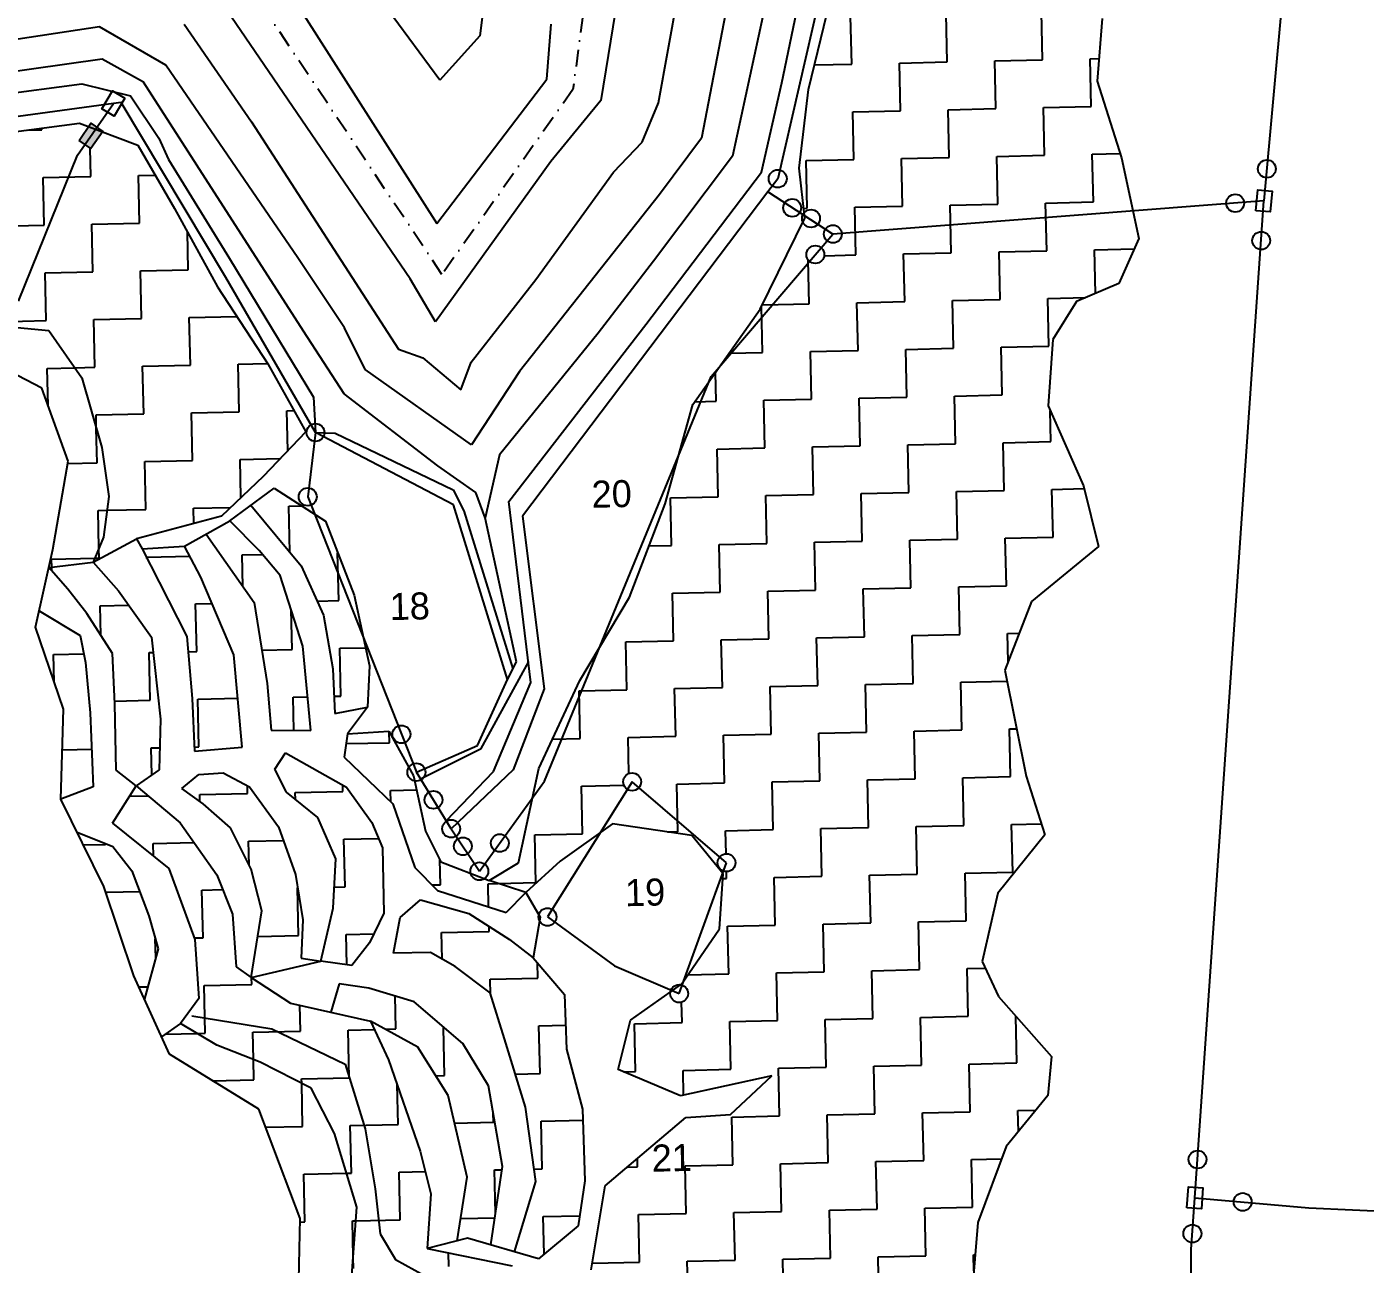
# Model space of a CAD drawing. Header units: metres. Extents: x 307416 to 309442, y 1927193 to 1928840.
# Drawn here: x 307944.6 to 308338.3, y 1927868.4 to 1928232.3 of the extents above; entities that cross this region are included whole.
import ezdxf

# ---------------------------------------------------------------- set-up
doc = ezdxf.new("R2010")
doc.units = ezdxf.units.M
doc.linetypes.add('DASHDOT', pattern=[1, 0.5, -0.25, 0, -0.25])
for name, color, linetype in [('LINE_WATER', 4, 'Continuous'), ('POLY_HATCH', 12, 'Continuous'), ('POLY_PARCEL', 6, 'Continuous'), ('POLY_WATER', 4, 'Continuous'), ('TEXT_PARCEL', 7, 'Continuous'), ('V_BOUND_STREAM_LINE', 7, 'DASHDOT')]:
    doc.layers.add(name, color=color, linetype=linetype)
doc.styles.add('TEXT_MAP', font='')
doc.styles.get('TEXT_MAP').set_extended_font_data('Kruti Dev 050')

msp = doc.modelspace()

# ---------------------------------------------------------------- hatches: boundary and pattern name
msp.add_hatch(color=256).paths.add_polyline_path([(307966.94, 1928201.48), (307963.45, 1928203.9), (307959.94, 1928198.85), (307963.44, 1928196.42)])

# ---------------------------------------------------------------- linework, layer by layer
for points in [[(307973.43, 1928211.25), (307970.32, 1928205.94), (307966.65, 1928208.1), (307969.76, 1928213.4)], [(307959.94, 1928198.85), (307963.45, 1928203.9), (307966.94, 1928201.48), (307963.44, 1928196.42)], [(308306.12, 1928178.18), (308306.67, 1928184.31), (308310.91, 1928183.92), (308310.36, 1928177.8)], [(308285.85, 1927885.04), (308286.28, 1927891.17), (308290.52, 1927890.88), (308290.1, 1927884.74)]]:
    msp.add_lwpolyline(points, close=True)
for centre in [(308309.37, 1928190.48), (308165.48, 1928187.58), (308169.74, 1928179.02), (308300.06, 1928180.4), (308175.27, 1928175.9), (308181.7, 1928171.31), (308307.71, 1928169.37), (308176.54, 1928165.28), (308029.51, 1928112.95), (308027.22, 1928094.05), (308054.78, 1928024.23), (308059.19, 1928013.08), (308122.64, 1928010.26), (308064.21, 1928004.94), (308069.43, 1927996.47), (308083.72, 1927992.26), (308072.86, 1927991.29), (308077.71, 1927983.96), (308150.42, 1927986.47), (308097.75, 1927970.52), (308136.47, 1927947.99), (308288.97, 1927899.22), (308302.25, 1927886.73), (308287.46, 1927877.42)]:
    msp.add_circle(centre, 2.63)
at = {"layer": 'LINE_WATER'}
for p, q in [((308090.56, 1928330.87), (308077.8, 1928229.58)), ((308165.04, 1928314.27), (308143.04, 1928199.47)), ((308166.66, 1928215.79), (308184.8, 1928302.01)), ((308125.66, 1928286.19), (308113.49, 1928210.62)), ((308172.42, 1928288.04), (308152.19, 1928194.22)), ((308066.06, 1928216.53), (308022.06, 1928276.52)), ((308013.52, 1928255.39), (308065.23, 1928174.39)), ((308130.41, 1928209.93), (308138.7, 1928256.09)), ((308057.37, 1928158.11), (307999.9, 1928242.34)), ((307965.95, 1928232.23), (307828.59, 1928211.27)), ((307985.47, 1928220.99), (307965.95, 1928232.23)), ((307990.88, 1928233.06), (308010.65, 1928204.31)), ((308097.53, 1928216.83), (308098.85, 1928233)), ((308077.8, 1928229.58), (308066.06, 1928216.53)), ((307966.71, 1928222.74), (307838.7, 1928204.66)), ((307978.94, 1928215.98), (307966.71, 1928222.74)), ((308024.27, 1928164.28), (307985.47, 1928220.99)), ((307857.25, 1928201.77), (307960.8, 1928215.47)), ((307960.8, 1928215.47), (307975.08, 1928211.94)), ((308025.98, 1928142.75), (307978.94, 1928215.98)), ((308065.23, 1928174.39), (308097.53, 1928216.83)), ((308160.73, 1928189.53), (308166.66, 1928215.79)), ((307975.08, 1928211.94), (307983.46, 1928199.53)), ((308113.49, 1928210.62), (308098.76, 1928192.6)), ((308125.62, 1928198.33), (308130.41, 1928209.93)), ((308010.65, 1928204.31), (308053.9, 1928137.45)), ((307983.46, 1928199.53), (307986.25, 1928193.22)), ((308143.04, 1928199.47), (308130.73, 1928182.92)), ((308117.15, 1928189.48), (308125.62, 1928198.33)), ((307986.25, 1928193.22), (308004.16, 1928164.17)), ((308098.76, 1928192.6), (308064.76, 1928145.48)), ((308152.19, 1928194.22), (308128.91, 1928163.35)), ((308094.31, 1928157.98), (308117.15, 1928189.48)), ((308126.66, 1928144.75), (308160.73, 1928189.53)), ((308130.73, 1928182.92), (308089.56, 1928130.86)), ((308004.16, 1928164.17), (308028.96, 1928123.34)), ((308038.06, 1928143.7), (308024.27, 1928164.28)), ((308128.91, 1928163.35), (308112.7, 1928142.15)), ((308064.76, 1928145.48), (308057.37, 1928158.11)), ((308075.32, 1928133.67), (308094.31, 1928157.98)), ((308086.39, 1928092.66), (308126.66, 1928144.75)), ((308037.94, 1928124.31), (308025.98, 1928142.75)), ((308044.1, 1928131.5), (308038.06, 1928143.7)), ((308112.7, 1928142.15), (308083.62, 1928106.36)), ((308053.9, 1928137.45), (308061.07, 1928134.9)), ((308061.07, 1928134.9), (308072.27, 1928125.46)), ((308072.27, 1928125.46), (308075.32, 1928133.67)), ((308075.38, 1928109.33), (308044.1, 1928131.5)), ((308089.56, 1928130.86), (308075.38, 1928109.33)), ((308065.5, 1928103.17), (308037.94, 1928124.31)), ((308028.96, 1928123.34), (308029.51, 1928112.95)), ((308029.51, 1928112.95), (308035.34, 1928112.8)), ((308035.34, 1928112.8), (308069.97, 1928096.06)), ((308083.62, 1928106.36), (308079.38, 1928087.83)), ((308076.69, 1928095.33), (308065.5, 1928103.17)), ((308069.97, 1928096.06), (308073.16, 1928089.89)), ((308079.38, 1928087.83), (308076.69, 1928095.33)), ((308092.87, 1928039.48), (308086.39, 1928092.66)), ((308073.16, 1928089.89), (308087.53, 1928043.43)), ((308088.62, 1928045.54), (308079.38, 1928087.83)), ((308092.13, 1928045.59), (308078.07, 1928019.82)), ((308085.94, 1928040.33), (308088.62, 1928045.54)), ((308081.86, 1928013.32), (308092.87, 1928039.48)), ((308078.07, 1928019.82), (308060.42, 1928011.08)), ((308067.99, 1927998.81), (308081.86, 1928013.32))]:
    msp.add_line(p, q, dxfattribs=at)
at = {"layer": 'POLY_HATCH'}
for p, q in [((308174.5, 1928213.82), (308180.86, 1928240.01)), ((308260.93, 1928234.71), (308259.46, 1928216.24)), ((308259.46, 1928216.24), (308266.65, 1928193.69)), ((308171.82, 1928190.71), (308174.5, 1928213.82)), ((307913.62, 1928197.77), (307960.08, 1928203.89)), ((307960.08, 1928203.89), (307977.28, 1928197.42)), ((307977.28, 1928197.42), (307988.06, 1928178.87)), ((308266.65, 1928193.69), (308271.72, 1928170.03)), ((308173.46, 1928175.94), (308171.82, 1928190.71)), ((307988.06, 1928178.87), (308000.71, 1928155.79)), ((308160.35, 1928149.22), (308173.46, 1928175.94)), ((308271.72, 1928170.03), (308265.86, 1928156.81)), ((308000.71, 1928155.79), (308015.45, 1928133.11)), ((308265.86, 1928156.81), (308253.41, 1928151.45)), ((308140.52, 1928121.23), (308160.35, 1928149.22)), ((308253.41, 1928151.45), (308246.43, 1928140.35)), ((307932.53, 1928144.72), (307951.02, 1928142.96)), ((307951.02, 1928142.96), (307960.73, 1928129.07)), ((308246.43, 1928140.35), (308244.99, 1928120.81)), ((308015.45, 1928133.11), (308026.62, 1928113.16)), ((307949.02, 1928126.02), (307939.55, 1928130.88)), ((307960.73, 1928129.07), (307966.61, 1928108.58)), ((307956.72, 1928104.55), (307949.02, 1928126.02)), ((308132.34, 1928092), (308140.52, 1928121.23)), ((308244.99, 1928120.81), (308255.41, 1928097.26)), ((308026.62, 1928113.16), (308014.07, 1928100.06)), ((307966.61, 1928108.58), (307968.74, 1928094.15)), ((307952.21, 1928078.53), (307956.72, 1928104.55)), ((308014.07, 1928100.06), (308001.85, 1928088.37)), ((308004.34, 1928087.02), (308017.31, 1928096.62)), ((308017.31, 1928096.62), (308032.47, 1928086.94)), ((308255.41, 1928097.26), (308259.82, 1928079.46)), ((307968.74, 1928094.15), (307967.19, 1928082.18)), ((308010.48, 1928091.57), (308025.29, 1928073.79)), ((308121.88, 1928064.59), (308132.34, 1928092)), ((308001.85, 1928088.37), (307976.85, 1928081.67)), ((307990.96, 1928079.53), (308004.34, 1928087.02)), ((308012.92, 1928078.31), (308004.34, 1928087.02)), ((308032.47, 1928086.94), (308040.87, 1928065.18)), ((307967.19, 1928082.18), (307964.1, 1928074.88)), ((307964.1, 1928074.88), (307976.85, 1928081.67)), ((307976.85, 1928081.67), (307978.5, 1928078.72)), ((307997.33, 1928083.09), (308011.46, 1928063.01)), ((307947.1, 1928055.71), (307952.21, 1928078.53)), ((307978.5, 1928078.72), (307990.96, 1928079.53)), ((307978.5, 1928078.72), (307983.49, 1928068.98)), ((307995.73, 1928070.45), (307990.96, 1928079.53)), ((308019.07, 1928070.96), (308012.92, 1928078.31)), ((308259.82, 1928079.46), (308240.11, 1928063.26)), ((307951.04, 1928073.31), (307964.1, 1928074.88)), ((307956.68, 1928066.9), (307951.04, 1928073.31)), ((307964.1, 1928074.88), (307971.52, 1928066.36)), ((308025.29, 1928073.79), (308031.9, 1928059.27)), ((307983.49, 1928068.98), (307991.63, 1928052.99)), ((308005.52, 1928047.62), (307995.73, 1928070.45)), ((308025.81, 1928050.16), (308019.07, 1928070.96)), ((307962.26, 1928059.79), (307956.68, 1928066.9)), ((307971.52, 1928066.36), (307981.23, 1928052.83)), ((308040.87, 1928065.18), (308045.37, 1928044.38)), ((308011.46, 1928063.01), (308015.28, 1928039.15)), ((308107.22, 1928040.09), (308121.88, 1928064.59)), ((308240.11, 1928063.26), (308232.27, 1928043.05)), ((307948.18, 1928060.55), (307960.24, 1928053.24)), ((307969.76, 1928048.02), (307962.26, 1928059.79)), ((308031.9, 1928059.27), (308034.64, 1928043.47)), ((307955.39, 1928031.58), (307947.1, 1928055.71)), ((307960.24, 1928053.24), (307961.86, 1928045.31)), ((307981.23, 1928052.83), (307983.93, 1928028.65)), ((307991.63, 1928052.99), (307993.23, 1928034.77)), ((308028.16, 1928025.37), (308025.81, 1928050.16)), ((307961.86, 1928045.31), (307963.27, 1928030.51)), ((307970.45, 1928033.2), (307969.76, 1928048.02)), ((308007.91, 1928020.43), (308005.52, 1928047.62)), ((308034.64, 1928043.47), (308035.23, 1928030.31)), ((308045.37, 1928044.38), (308044.76, 1928032.25)), ((308232.27, 1928043.05), (308238.57, 1928011.93)), ((308015.28, 1928039.15), (308016.48, 1928025.41)), ((308095.22, 1928014.15), (308107.22, 1928040.09)), ((307993.23, 1928034.77), (307993.87, 1928019.22)), ((307954.64, 1928005.11), (307955.39, 1928031.58)), ((307963.27, 1928030.51), (307964.11, 1928008.82)), ((307970.88, 1928013.68), (307970.45, 1928033.2)), ((308035.23, 1928030.31), (308044.76, 1928032.25)), ((308044.76, 1928032.25), (308038.89, 1928024.34)), ((307983.93, 1928028.65), (307983.54, 1928013.81)), ((308016.48, 1928025.41), (308028.16, 1928025.37)), ((308038.89, 1928024.34), (308037.91, 1928017.5)), ((308038.89, 1928024.34), (308051.07, 1928025.17)), ((308051.07, 1928025.17), (308058.3, 1928012.02)), ((307993.87, 1928019.22), (308007.91, 1928020.43)), ((308017.54, 1928013.98), (308020.69, 1928018.76)), ((308020.69, 1928018.76), (308038.64, 1928008.66)), ((307983.54, 1928013.81), (307976.77, 1928009.1)), ((308020.95, 1928007.19), (308017.54, 1928013.98)), ((308037.91, 1928017.5), (308052.28, 1928003.75)), ((308089.27, 1927986.47), (308095.22, 1928014.15)), ((307976.77, 1928009.1), (307970.88, 1928013.68)), ((307990.17, 1928008.31), (307995.15, 1928012.4)), ((307995.15, 1928012.4), (308002.37, 1928012.93)), ((308002.37, 1928012.93), (308010.06, 1928008.75)), ((308058.3, 1928012.02), (308061.85, 1927995.79)), ((308238.57, 1928011.93), (308244.04, 1927994.68)), ((307964.11, 1928008.82), (307954.64, 1928005.11)), ((307969.78, 1927998.1), (307976.77, 1928009.1)), ((307976.77, 1928009.1), (307989.67, 1927998.17)), ((307996.42, 1928003.75), (307990.17, 1928008.31)), ((308010.06, 1928008.75), (308018.64, 1927997.01)), ((308030.16, 1927999.79), (308020.95, 1928007.19)), ((308038.64, 1928008.66), (308046.11, 1927998.34)), ((307967.24, 1927979.47), (307954.64, 1928005.11)), ((308004.54, 1927996.69), (307996.42, 1928003.75)), ((308052.28, 1928003.75), (308058.68, 1927985.04)), ((307969.78, 1927998.1), (307986.35, 1927984.72)), ((307989.67, 1927998.17), (308000.5, 1927982.86)), ((308035.49, 1927987.61), (308030.16, 1927999.79)), ((308046.11, 1927998.34), (308049.17, 1927990.81)), ((307959.4, 1927995.41), (307969.93, 1927991.23)), ((308010.6, 1927984.53), (308004.54, 1927996.69)), ((308018.64, 1927997.01), (308023.65, 1927983.01)), ((308061.85, 1927995.79), (308066.37, 1927986.71)), ((308116.9, 1927997.9), (308101.46, 1927986.91)), ((308140.18, 1927994.45), (308116.9, 1927997.9)), ((308149.43, 1927983.17), (308140.18, 1927994.45)), ((308244.04, 1927994.68), (308230.24, 1927977.54)), ((307969.93, 1927991.23), (307975.51, 1927984.11)), ((308049.17, 1927990.81), (308049.59, 1927971.64)), ((308034.73, 1927973.12), (308035.49, 1927987.61)), ((308066.37, 1927986.71), (308080.56, 1927981.21)), ((308080.56, 1927981.21), (308089.27, 1927986.47)), ((308101.46, 1927986.91), (308091.42, 1927977.71)), ((307975.51, 1927984.11), (307980.51, 1927970.84)), ((307986.35, 1927984.72), (307994.05, 1927963.9)), ((308000.5, 1927982.86), (308005.1, 1927971.38)), ((308013.76, 1927972.3), (308010.6, 1927984.53)), ((308023.65, 1927983.01), (308025.76, 1927969.67)), ((308058.68, 1927985.04), (308065.41, 1927978.31)), ((308148.32, 1927967.06), (308149.43, 1927983.17)), ((307976.11, 1927953.22), (307967.24, 1927979.47)), ((308091.42, 1927977.71), (308080.56, 1927981.21)), ((308054.41, 1927970.36), (308060.43, 1927975.54)), ((308060.43, 1927975.54), (308074.57, 1927971.53)), ((308065.41, 1927978.31), (308085.61, 1927971.87)), ((308085.61, 1927971.87), (308091.42, 1927977.71)), ((308091.42, 1927977.71), (308095.55, 1927970.49)), ((308230.24, 1927977.54), (308225.6, 1927957.4)), ((307980.51, 1927970.84), (307983.26, 1927961.13)), ((308005.1, 1927971.38), (308006.17, 1927955.85)), ((308010.58, 1927952.69), (308013.76, 1927972.3)), ((308031.09, 1927957.49), (308034.73, 1927973.12)), ((308049.59, 1927971.64), (308045.44, 1927962.87)), ((308074.57, 1927971.53), (308086.62, 1927963.87)), ((308095.55, 1927970.49), (308093.52, 1927958.54)), ((308025.76, 1927969.67), (308025.28, 1927958.44)), ((308052.48, 1927959.87), (308054.41, 1927970.36)), ((308137.18, 1927950.74), (308148.32, 1927967.06)), ((307994.05, 1927963.9), (307995.16, 1927946.56)), ((308045.44, 1927962.87), (308040.16, 1927956.24)), ((308086.62, 1927963.87), (308093.52, 1927958.54)), ((307983.26, 1927961.13), (307979.16, 1927946.49)), ((308063.29, 1927960.11), (308052.48, 1927959.87)), ((308070.59, 1927955.95), (308063.29, 1927960.11)), ((308006.17, 1927955.85), (308010.58, 1927952.69)), ((308010.58, 1927952.69), (308031.09, 1927957.49)), ((308025.28, 1927958.44), (308031.09, 1927957.49)), ((308040.16, 1927956.24), (308031.09, 1927957.49)), ((308080.84, 1927948.25), (308070.59, 1927955.95)), ((308093.52, 1927958.54), (308102.75, 1927947.68)), ((308225.6, 1927957.4), (308230.38, 1927947.09)), ((307986.52, 1927930.21), (307976.11, 1927953.22)), ((308010.58, 1927952.69), (308022.19, 1927945.15)), ((308036.47, 1927950.87), (308034.04, 1927942.51)), ((308045.15, 1927949.62), (308036.47, 1927950.87)), ((308058.57, 1927945.59), (308045.15, 1927949.62)), ((308085.11, 1927934.65), (308080.84, 1927948.25)), ((308102.75, 1927947.68), (308103.31, 1927931.61)), ((308122.15, 1927940.17), (308137.18, 1927950.74)), ((308230.38, 1927947.09), (308246.01, 1927929.53)), ((307995.16, 1927946.56), (307989.79, 1927939.15)), ((308022.19, 1927945.15), (308045.72, 1927939.9)), ((308072.89, 1927933.3), (308058.57, 1927945.59)), ((307989.79, 1927939.15), (307984.23, 1927935.28)), ((308000.45, 1927932.8), (307989.79, 1927939.15)), ((307993.1, 1927941.45), (308016.7, 1927937.63)), ((308045.72, 1927939.9), (308051.02, 1927928.49)), ((308059.58, 1927932.28), (308045.72, 1927939.9)), ((308118.5, 1927925.68), (308122.15, 1927940.17)), ((308016.7, 1927937.63), (308038.27, 1927927.26)), ((308013.2, 1927927.85), (308000.45, 1927932.8)), ((308068.54, 1927918.07), (308059.58, 1927932.28)), ((308080.37, 1927920.85), (308072.89, 1927933.3)), ((308091.32, 1927914.61), (308085.11, 1927934.65)), ((308103.31, 1927931.61), (308108.09, 1927913.97)), ((308012.83, 1927913.96), (307986.52, 1927930.21)), ((308028.27, 1927920.17), (308013.2, 1927927.85)), ((308038.27, 1927927.26), (308044.12, 1927908.21)), ((308051.02, 1927928.49), (308060.26, 1927901.67)), ((308246.01, 1927929.53), (308244.93, 1927918.02)), ((308136.86, 1927917.94), (308118.5, 1927925.68)), ((308163.7, 1927923.76), (308136.86, 1927917.94)), ((308151.62, 1927912.42), (308163.7, 1927923.76)), ((308035.11, 1927906.81), (308028.27, 1927920.17)), ((308084.5, 1927897.17), (308080.37, 1927920.85)), ((308074.12, 1927894.05), (308068.54, 1927918.07)), ((308244.93, 1927918.02), (308232.69, 1927903.06)), ((308025.04, 1927881.9), (308012.83, 1927913.96)), ((308094.32, 1927892.7), (308091.32, 1927914.61)), ((308108.09, 1927913.97), (308108.77, 1927892.89)), ((308114.71, 1927891.42), (308138.47, 1927911.51)), ((308138.47, 1927911.51), (308151.62, 1927912.42)), ((308044.12, 1927908.21), (308047.04, 1927890.55)), ((308041.69, 1927885.16), (308035.11, 1927906.81)), ((308060.26, 1927901.67), (308063.42, 1927889.13)), ((308232.69, 1927903.06), (308224.36, 1927880.7)), ((308081.08, 1927874.07), (308084.5, 1927897.17)), ((308071.22, 1927875.29), (308074.12, 1927894.05)), ((308088.08, 1927872.05), (308094.32, 1927892.7)), ((308108.77, 1927892.89), (308106.76, 1927879.69)), ((308047.04, 1927890.55), (308048.55, 1927877.34)), ((308063.42, 1927889.13), (308062.37, 1927873.07)), ((308110.64, 1927866.72), (308114.71, 1927891.42)), ((308040.01, 1927862.46), (308041.69, 1927885.16)), ((308024.35, 1927852.76), (308025.04, 1927881.9)), ((308224.36, 1927880.7), (308222.45, 1927857.94)), ((308048.55, 1927877.34), (308053.05, 1927869.84)), ((308074.22, 1927876.04), (308062.37, 1927873.07)), ((308095.06, 1927870.03), (308074.22, 1927876.04)), ((308106.76, 1927879.69), (308095.06, 1927870.03)), ((308062.37, 1927873.07), (308087.37, 1927867.98)), ((308053.05, 1927869.84), (308064.41, 1927863.58))]:
    msp.add_line(p, q, dxfattribs=at)
at = {"layer": 'POLY_HATCH', "linetype": 'Continuous'}
for p, q in [((308187.24, 1928221.28), (308186.93, 1928235.3)), ((308215.3, 1928221.9), (308214.99, 1928235.93)), ((308243.36, 1928222.52), (308243.04, 1928236.55)), ((308229.33, 1928222.21), (308243.36, 1928222.52)), ((308257.38, 1928222.83), (308259.99, 1928222.89)), ((308257.69, 1928208.8), (308257.38, 1928222.83)), ((308176.25, 1928221.03), (308187.24, 1928221.28)), ((308201.27, 1928221.59), (308215.3, 1928221.9)), ((308201.58, 1928207.56), (308201.27, 1928221.59)), ((308229.64, 1928208.18), (308229.33, 1928222.21)), ((308187.55, 1928207.25), (308201.58, 1928207.56)), ((308187.86, 1928193.22), (308187.55, 1928207.25)), ((308215.61, 1928207.87), (308229.64, 1928208.18)), ((308215.92, 1928193.84), (308215.61, 1928207.87)), ((308243.67, 1928208.49), (308257.69, 1928208.8)), ((308243.98, 1928194.46), (308243.67, 1928208.49)), ((307944.8, 1928201.88), (307949.05, 1928201.97)), ((307949.05, 1928201.97), (307949.04, 1928202.43)), ((307963.39, 1928188.25), (307963.21, 1928196.58)), ((308258.01, 1928194.77), (308266.25, 1928194.95)), ((308173.83, 1928192.91), (308187.86, 1928193.22)), ((308174.14, 1928178.88), (308173.83, 1928192.91)), ((308201.89, 1928193.53), (308215.92, 1928193.84)), ((308202.2, 1928179.5), (308201.89, 1928193.53)), ((308229.95, 1928194.15), (308243.98, 1928194.46)), ((308230.26, 1928180.12), (308229.95, 1928194.15)), ((308258.32, 1928180.74), (308258.01, 1928194.77)), ((307949.36, 1928187.94), (307963.39, 1928188.25)), ((307949.67, 1928173.91), (307949.36, 1928187.94)), ((307977.42, 1928188.56), (307982.36, 1928188.67)), ((307977.73, 1928174.53), (307977.42, 1928188.56)), ((308188.17, 1928179.19), (308202.2, 1928179.5)), ((308188.48, 1928165.16), (308188.17, 1928179.19)), ((308216.23, 1928179.81), (308230.26, 1928180.12)), ((308216.54, 1928165.78), (308216.23, 1928179.81)), ((308244.29, 1928180.43), (308258.32, 1928180.74)), ((308244.6, 1928166.4), (308244.29, 1928180.43)), ((308173.13, 1928178.86), (308174.14, 1928178.88)), ((307935.65, 1928173.6), (307949.67, 1928173.91)), ((307963.7, 1928174.22), (307977.73, 1928174.53)), ((307964.01, 1928160.19), (307963.7, 1928174.22)), ((307992.07, 1928160.81), (307991.82, 1928172)), ((308174.76, 1928150.82), (308174.48, 1928163.64)), ((308179.16, 1928164.95), (308188.48, 1928165.16)), ((308202.51, 1928165.47), (308216.54, 1928165.78)), ((308202.82, 1928151.44), (308202.51, 1928165.47)), ((308230.57, 1928166.09), (308244.6, 1928166.4)), ((308230.88, 1928152.06), (308230.57, 1928166.09)), ((308258.63, 1928166.71), (308270.37, 1928166.97)), ((308258.91, 1928153.82), (308258.63, 1928166.71)), ((307949.98, 1928159.88), (307964.01, 1928160.19)), ((307950.3, 1928145.85), (307949.98, 1928159.88)), ((307978.04, 1928160.5), (307992.07, 1928160.81)), ((307978.35, 1928146.47), (307978.04, 1928160.5)), ((308216.85, 1928151.75), (308230.88, 1928152.06)), ((308217.16, 1928137.72), (308216.85, 1928151.75)), ((308244.91, 1928152.37), (308256.12, 1928152.62)), ((308245.22, 1928138.34), (308244.91, 1928152.37)), ((308161.04, 1928136.48), (308160.74, 1928150.02)), ((308160.99, 1928150.51), (308174.76, 1928150.82)), ((308188.79, 1928151.13), (308202.82, 1928151.44)), ((308189.1, 1928137.1), (308188.79, 1928151.13)), ((307936.27, 1928145.54), (307950.3, 1928145.85)), ((307964.32, 1928146.16), (307978.35, 1928146.47)), ((307964.63, 1928132.13), (307964.32, 1928146.16)), ((307992.38, 1928146.78), (308006.36, 1928147.09)), ((307992.69, 1928132.76), (307992.38, 1928146.78)), ((308151.17, 1928136.26), (308161.04, 1928136.48)), ((308175.07, 1928136.79), (308189.1, 1928137.1)), ((308175.38, 1928122.76), (308175.07, 1928136.79)), ((308203.13, 1928137.41), (308217.16, 1928137.72)), ((308203.44, 1928123.38), (308203.13, 1928137.41)), ((308231.19, 1928138.03), (308245.22, 1928138.34)), ((308231.5, 1928124), (308231.19, 1928138.03)), ((307950.61, 1928131.82), (307958.68, 1928132)), ((307958.68, 1928132), (307964.63, 1928132.13)), ((307978.66, 1928132.44), (307992.69, 1928132.76)), ((307978.97, 1928118.42), (307978.66, 1928132.44)), ((308006.72, 1928133.07), (308015.35, 1928133.26)), ((308007.03, 1928119.04), (308006.72, 1928133.07)), ((307950.85, 1928120.92), (307950.61, 1928131.82)), ((308147.32, 1928122.14), (308147.14, 1928130.57)), ((308141.06, 1928122), (308147.32, 1928122.14)), ((308161.35, 1928122.45), (308175.38, 1928122.76)), ((308161.66, 1928108.42), (308161.35, 1928122.45)), ((308189.41, 1928123.07), (308203.44, 1928123.38)), ((308189.72, 1928109.04), (308189.41, 1928123.07)), ((308217.47, 1928123.69), (308231.5, 1928124)), ((308217.78, 1928109.66), (308217.47, 1928123.69)), ((307964.95, 1928118.11), (307978.97, 1928118.42)), ((307965.03, 1928114.07), (307964.95, 1928118.11)), ((307993, 1928118.73), (308007.03, 1928119.04)), ((307993.31, 1928104.7), (307993, 1928118.73)), ((308021.06, 1928119.35), (308023.13, 1928119.39)), ((308021.32, 1928107.63), (308021.06, 1928119.35)), ((308245.84, 1928110.28), (308245.64, 1928119.35)), ((307965.26, 1928104.08), (307965.03, 1928114.07)), ((308147.63, 1928108.11), (308161.66, 1928108.42)), ((308175.69, 1928108.73), (308189.72, 1928109.04)), ((308176, 1928094.7), (308175.69, 1928108.73)), ((308203.75, 1928109.35), (308217.78, 1928109.66)), ((308204.06, 1928095.32), (308203.75, 1928109.35)), ((308231.81, 1928109.97), (308245.84, 1928110.28)), ((308232.12, 1928095.94), (308231.81, 1928109.97)), ((307979.28, 1928104.39), (307993.31, 1928104.7)), ((307979.59, 1928090.36), (307979.28, 1928104.39)), ((308007.34, 1928105.01), (308019.06, 1928105.27)), ((308007.59, 1928093.86), (308007.34, 1928105.01)), ((308147.94, 1928094.08), (308147.63, 1928108.11)), ((307956.6, 1928103.88), (307965.26, 1928104.08)), ((308133.92, 1928093.77), (308147.94, 1928094.08)), ((308134.23, 1928079.74), (308133.92, 1928093.77)), ((308161.97, 1928094.39), (308176, 1928094.7)), ((308162.28, 1928080.36), (308161.97, 1928094.39)), ((308190.03, 1928095.01), (308204.06, 1928095.32)), ((308190.34, 1928080.98), (308190.03, 1928095.01)), ((308218.09, 1928095.63), (308232.12, 1928095.94)), ((308218.4, 1928081.6), (308218.09, 1928095.63)), ((308246.15, 1928096.25), (308255.61, 1928096.46)), ((308246.46, 1928082.23), (308246.15, 1928096.25)), ((307965.57, 1928090.05), (307968.22, 1928090.11)), ((307965.81, 1928078.92), (307965.57, 1928090.05)), ((307968.22, 1928090.11), (307979.59, 1928090.36)), ((307993.62, 1928090.67), (308004.5, 1928090.91)), ((307993.72, 1928086.2), (307993.62, 1928090.67)), ((308021.68, 1928091.29), (308025.53, 1928091.37)), ((308021.98, 1928077.76), (308021.68, 1928091.29)), ((308176.31, 1928080.67), (308190.34, 1928080.98)), ((308204.37, 1928081.29), (308218.4, 1928081.6)), ((308204.68, 1928067.27), (308204.37, 1928081.29)), ((308232.43, 1928081.92), (308246.46, 1928082.23)), ((308232.74, 1928067.89), (308232.43, 1928081.92)), ((307965.88, 1928076.02), (307965.81, 1928078.92)), ((308007.96, 1928076.95), (308013.95, 1928077.08)), ((308008.17, 1928067.69), (308007.96, 1928076.95)), ((308036.02, 1928077.57), (308036.09, 1928077.57)), ((308036.33, 1928063.54), (308036.02, 1928077.57)), ((308127.61, 1928079.6), (308134.23, 1928079.74)), ((308148.26, 1928080.05), (308162.28, 1928080.36)), ((308148.57, 1928066.02), (308148.26, 1928080.05)), ((308176.62, 1928066.64), (308176.31, 1928080.67)), ((307951.85, 1928075.71), (307964.57, 1928075.99)), ((307951.9, 1928073.41), (307951.85, 1928075.71)), ((307951.92, 1928072.31), (307951.9, 1928073.41)), ((307964.57, 1928075.99), (307965.88, 1928076.02)), ((307979.91, 1928076.33), (307992.5, 1928076.61)), ((307979.91, 1928075.96), (307979.91, 1928076.33)), ((308134.54, 1928065.71), (308148.57, 1928066.02)), ((308134.85, 1928051.68), (308134.54, 1928065.71)), ((308162.59, 1928066.33), (308176.62, 1928066.64)), ((308162.9, 1928052.3), (308162.59, 1928066.33)), ((308190.65, 1928066.95), (308204.68, 1928067.27)), ((308190.96, 1928052.93), (308190.65, 1928066.95)), ((308218.71, 1928067.58), (308232.74, 1928067.89)), ((308219.02, 1928053.55), (308218.71, 1928067.58)), ((307966.19, 1928061.99), (307974.53, 1928062.17)), ((307966.38, 1928053.33), (307966.19, 1928061.99)), ((307994.24, 1928062.61), (307999.05, 1928062.72)), ((307994.56, 1928048.58), (307994.24, 1928062.61)), ((308030.02, 1928063.4), (308036.33, 1928063.54)), ((308022.61, 1928049.2), (308022.36, 1928060.82)), ((308204.99, 1928053.24), (308219.02, 1928053.55)), ((308205.3, 1928039.21), (308204.99, 1928053.24)), ((308233.05, 1928053.86), (308236.49, 1928053.93)), ((308233.23, 1928045.54), (308233.05, 1928053.86)), ((308036.64, 1928049.51), (308044.22, 1928049.68)), ((308036.95, 1928035.48), (308036.64, 1928049.51)), ((308120.82, 1928051.37), (308134.85, 1928051.68)), ((308121.13, 1928037.34), (308120.82, 1928051.37)), ((308148.88, 1928051.99), (308162.9, 1928052.3)), ((308149.19, 1928037.97), (308148.88, 1928051.99)), ((308176.93, 1928052.62), (308190.96, 1928052.93)), ((308177.24, 1928038.59), (308176.93, 1928052.62)), ((307952.47, 1928047.65), (307961.34, 1928047.85)), ((307952.65, 1928039.55), (307952.47, 1928047.65)), ((307980.53, 1928048.27), (307981.74, 1928048.3)), ((307980.84, 1928034.24), (307980.53, 1928048.27)), ((307992.02, 1928048.52), (307994.56, 1928048.58)), ((308013.7, 1928049), (308022.61, 1928049.2)), ((308135.16, 1928037.66), (308149.19, 1928037.97)), ((308135.47, 1928023.63), (308135.16, 1928037.66)), ((308163.22, 1928038.28), (308177.24, 1928038.59)), ((308163.53, 1928024.25), (308163.22, 1928038.28)), ((308191.27, 1928038.9), (308205.3, 1928039.21)), ((308191.58, 1928024.87), (308191.27, 1928038.9)), ((308219.33, 1928039.52), (308232.92, 1928039.82)), ((308219.64, 1928025.49), (308219.33, 1928039.52)), ((307970.41, 1928034.01), (307980.84, 1928034.24)), ((307994.87, 1928034.55), (308006.65, 1928034.81)), ((307995.18, 1928020.52), (307994.87, 1928034.55)), ((308022.92, 1928035.17), (308027.22, 1928035.27)), ((308023.14, 1928025.39), (308022.92, 1928035.17)), ((308035, 1928035.44), (308036.95, 1928035.48)), ((308107.1, 1928037.03), (308121.13, 1928037.34)), ((308107.41, 1928023.01), (308107.1, 1928037.03)), ((308233.67, 1928025.8), (308235.75, 1928025.84)), ((308233.98, 1928011.77), (308233.67, 1928025.8)), ((308038.48, 1928021.48), (308051.29, 1928021.76)), ((308051.29, 1928021.76), (308051.22, 1928024.89)), ((308099.23, 1928022.82), (308107.41, 1928023.01)), ((308121.44, 1928023.32), (308135.47, 1928023.63)), ((308121.67, 1928012.7), (308121.44, 1928023.32)), ((308149.5, 1928023.94), (308163.53, 1928024.25)), ((308149.81, 1928009.91), (308149.5, 1928023.94)), ((308177.55, 1928024.56), (308191.58, 1928024.87)), ((308177.87, 1928010.53), (308177.55, 1928024.56)), ((308205.61, 1928025.18), (308219.64, 1928025.49)), ((308205.92, 1928011.15), (308205.61, 1928025.18)), ((307955.05, 1928019.63), (307963.69, 1928019.83)), ((307981.15, 1928020.21), (307983.71, 1928020.27)), ((307981.32, 1928012.27), (307981.15, 1928020.21)), ((307993.82, 1928020.49), (307995.18, 1928020.52)), ((308135.78, 1928009.6), (308149.81, 1928009.91)), ((308163.84, 1928010.22), (308177.87, 1928010.53)), ((308164.15, 1927996.19), (308163.84, 1928010.22)), ((308191.89, 1928010.84), (308205.92, 1928011.15)), ((308192.2, 1927996.81), (308191.89, 1928010.84)), ((308219.95, 1928011.46), (308233.98, 1928011.77)), ((308220.26, 1927997.43), (308219.95, 1928011.46)), ((307974.82, 1928006.04), (307980.25, 1928006.16)), ((307995.49, 1928006.49), (308009.52, 1928006.8)), ((307995.53, 1928004.4), (307995.49, 1928006.49)), ((308009.52, 1928006.8), (308009.47, 1928009.08)), ((308023.54, 1928007.11), (308037.57, 1928007.42)), ((308023.59, 1928005.07), (308023.54, 1928007.11)), ((308037.57, 1928007.42), (308037.53, 1928009.29)), ((308051.6, 1928007.73), (308059.2, 1928007.9)), ((308051.68, 1928004.33), (308051.6, 1928007.73)), ((308107.72, 1928008.98), (308120.21, 1928009.25)), ((308108.03, 1927994.95), (308107.72, 1928008.98)), ((308136.09, 1927995.57), (308135.78, 1928009.6)), ((308094, 1927994.64), (308108.03, 1927994.95)), ((308094.31, 1927980.61), (308094, 1927994.64)), ((308133.09, 1927995.5), (308136.09, 1927995.57)), ((308150.12, 1927995.88), (308164.15, 1927996.19)), ((308150.27, 1927989.1), (308150.12, 1927995.88)), ((308178.18, 1927996.5), (308192.2, 1927996.81)), ((308178.49, 1927982.47), (308178.18, 1927996.5)), ((308206.23, 1927997.12), (308220.26, 1927997.43)), ((308206.54, 1927983.09), (308206.23, 1927997.12)), ((308234.29, 1927997.74), (308243.01, 1927997.93)), ((308234.6, 1927983.71), (308234.29, 1927997.74)), ((307961.23, 1927991.7), (307967.74, 1927991.84)), ((307967.74, 1927991.84), (307967.73, 1927992.1)), ((307981.77, 1927992.15), (307993.74, 1927992.42)), ((307981.85, 1927988.35), (307981.77, 1927992.15)), ((308009.83, 1927992.77), (308020.08, 1927993)), ((308009.98, 1927985.77), (308009.83, 1927992.77)), ((308037.88, 1927993.39), (308048.02, 1927993.62)), ((308038.19, 1927979.37), (308037.88, 1927993.39)), ((308066.25, 1927979.99), (308066.09, 1927987.27)), ((308150.43, 1927981.85), (308150.38, 1927983.84)), ((308164.46, 1927982.16), (308178.49, 1927982.47)), ((308192.52, 1927982.78), (308206.54, 1927983.09)), ((308192.83, 1927968.75), (308192.52, 1927982.78)), ((308220.57, 1927983.4), (308234.6, 1927983.71)), ((308220.88, 1927969.37), (308220.57, 1927983.4)), ((307996.11, 1927978.43), (308002.22, 1927978.57)), ((307996.42, 1927964.41), (307996.11, 1927978.43)), ((308024.17, 1927979.06), (308024.28, 1927979.06)), ((308024.48, 1927965.03), (308024.17, 1927979.06)), ((308035.05, 1927979.3), (308038.19, 1927979.37)), ((308063.79, 1927979.93), (308066.25, 1927979.99)), ((308080.28, 1927980.3), (308083.2, 1927980.36)), ((308080.43, 1927973.52), (308080.28, 1927980.3)), ((308083.2, 1927980.36), (308094.31, 1927980.61)), ((308149.33, 1927981.82), (308150.43, 1927981.85)), ((308164.77, 1927968.13), (308164.46, 1927982.16)), ((307968.05, 1927977.81), (307977.8, 1927978.03)), ((307968.07, 1927977.03), (307968.05, 1927977.81)), ((308080.59, 1927966.27), (308080.56, 1927967.72)), ((308150.74, 1927967.82), (308164.77, 1927968.13)), ((308151.05, 1927953.79), (308150.74, 1927967.82)), ((308178.8, 1927968.44), (308192.83, 1927968.75)), ((308179.11, 1927954.41), (308178.8, 1927968.44)), ((308206.85, 1927969.06), (308220.88, 1927969.37)), ((308207.17, 1927955.03), (308206.85, 1927969.06)), ((307982.39, 1927964.1), (307982.42, 1927964.1)), ((307982.51, 1927958.47), (307982.39, 1927964.1)), ((307993.88, 1927964.35), (307996.42, 1927964.41)), ((308012.54, 1927964.76), (308024.48, 1927965.03)), ((308038.5, 1927965.34), (308046.7, 1927965.52)), ((308038.7, 1927956.44), (308038.5, 1927965.34)), ((308066.56, 1927965.96), (308080.59, 1927966.27)), ((308066.74, 1927958.14), (308066.56, 1927965.96)), ((308094.93, 1927952.55), (308094.83, 1927956.99)), ((308193.14, 1927954.72), (308207.17, 1927955.03)), ((308221.19, 1927955.34), (308226.5, 1927955.46)), ((308221.5, 1927941.31), (308221.19, 1927955.34)), ((308010.71, 1927952.72), (308010.7, 1927953.42)), ((308010.76, 1927950.69), (308010.71, 1927952.6)), ((308080.9, 1927952.24), (308094.93, 1927952.55)), ((308081, 1927947.75), (308080.9, 1927952.24)), ((308139.08, 1927953.53), (308151.05, 1927953.79)), ((308165.08, 1927954.1), (308179.11, 1927954.41)), ((308165.39, 1927940.07), (308165.08, 1927954.1)), ((308193.45, 1927940.69), (308193.14, 1927954.72)), ((307977.59, 1927949.95), (307980.14, 1927950.01)), ((307996.73, 1927950.38), (308010.76, 1927950.69)), ((307997.04, 1927936.35), (307996.73, 1927950.38)), ((308053.15, 1927937.59), (308052.94, 1927947.28)), ((308137.08, 1927950.55), (308137.08, 1927950.6)), ((308025.1, 1927936.97), (308024.93, 1927944.54)), ((308137.33, 1927939.45), (308137.2, 1927945.46)), ((308123.3, 1927939.14), (308137.33, 1927939.45)), ((308123.61, 1927925.11), (308123.3, 1927939.14)), ((308151.36, 1927939.76), (308165.39, 1927940.07)), ((308151.67, 1927925.73), (308151.36, 1927939.76)), ((308179.42, 1927940.38), (308193.45, 1927940.69)), ((308179.73, 1927926.35), (308179.42, 1927940.38)), ((308207.48, 1927941), (308221.5, 1927941.31)), ((308207.79, 1927926.97), (308207.48, 1927941)), ((308235.84, 1927927.59), (308235.54, 1927941.29)), ((307985.39, 1927936.09), (307994.59, 1927936.29)), ((307994.59, 1927936.29), (307997.04, 1927936.35)), ((308011.07, 1927936.66), (308025.1, 1927936.97)), ((308011.25, 1927928.61), (308011.07, 1927936.66)), ((308039.13, 1927937.28), (308046.86, 1927937.45)), ((308039.44, 1927923.25), (308039.13, 1927937.28)), ((308050.06, 1927937.52), (308053.15, 1927937.59)), ((308067.18, 1927937.9), (308067.52, 1927937.91)), ((308067.49, 1927923.87), (308067.18, 1927937.9)), ((308095.24, 1927938.52), (308103.06, 1927938.69)), ((308095.55, 1927924.49), (308095.24, 1927938.52)), ((308011.38, 1927922.63), (308011.25, 1927928.61)), ((308221.81, 1927927.28), (308235.84, 1927927.59)), ((308222.13, 1927913.25), (308221.81, 1927927.28)), ((308025.41, 1927922.94), (308039.44, 1927923.25)), ((308064.92, 1927923.81), (308067.49, 1927923.87)), ((308088.31, 1927924.33), (308095.55, 1927924.49)), ((308120.04, 1927925.03), (308123.61, 1927925.11)), ((308137.64, 1927925.42), (308151.67, 1927925.73)), ((308137.8, 1927918.15), (308137.64, 1927925.42)), ((308165.7, 1927926.04), (308179.73, 1927926.35)), ((308166.01, 1927912.01), (308165.7, 1927926.04)), ((308193.76, 1927926.66), (308207.79, 1927926.97)), ((308194.07, 1927912.63), (308193.76, 1927926.66)), ((307999.22, 1927922.36), (308011.38, 1927922.63)), ((308025.44, 1927921.62), (308025.41, 1927922.94)), ((308025.72, 1927908.91), (308025.44, 1927921.62)), ((308053.78, 1927909.53), (308053.52, 1927921.24)), ((308081.83, 1927910.15), (308081.78, 1927912.79)), ((308151.98, 1927911.7), (308166.01, 1927912.01)), ((308152.29, 1927897.67), (308151.98, 1927911.7)), ((308180.04, 1927912.32), (308194.07, 1927912.63)), ((308180.35, 1927898.29), (308180.04, 1927912.32)), ((308208.1, 1927912.94), (308222.13, 1927913.25)), ((308208.41, 1927898.92), (308208.1, 1927912.94)), ((308236.15, 1927913.57), (308241.38, 1927913.68)), ((308236.29, 1927907.46), (308236.15, 1927913.57)), ((308014.84, 1927908.67), (308025.72, 1927908.91)), ((308039.75, 1927909.22), (308053.78, 1927909.53)), ((308040.06, 1927895.19), (308039.75, 1927909.22)), ((308070.44, 1927909.9), (308081.83, 1927910.15)), ((308095.86, 1927910.46), (308108.2, 1927910.73)), ((308096.17, 1927896.43), (308095.86, 1927910.46)), ((308054.09, 1927895.5), (308061.77, 1927895.67)), ((308082.14, 1927896.12), (308084.35, 1927896.17)), ((308082.43, 1927883.2), (308082.14, 1927896.12)), ((308093.82, 1927896.38), (308096.17, 1927896.43)), ((308121.29, 1927896.99), (308124.23, 1927897.05)), ((308124.23, 1927897.05), (308124.18, 1927899.43)), ((308138.26, 1927897.36), (308152.29, 1927897.67)), ((308138.57, 1927883.33), (308138.26, 1927897.36)), ((308166.32, 1927897.98), (308180.35, 1927898.29)), ((308166.63, 1927883.96), (308166.32, 1927897.98)), ((308194.38, 1927898.61), (308208.41, 1927898.92)), ((308194.69, 1927884.58), (308194.38, 1927898.61)), ((308222.44, 1927899.23), (308231.33, 1927899.42)), ((308222.75, 1927885.2), (308222.44, 1927899.23)), ((308026.03, 1927894.88), (308038.65, 1927895.16)), ((308026.34, 1927880.85), (308026.03, 1927894.88)), ((308038.65, 1927895.16), (308040.06, 1927895.19)), ((308054.4, 1927881.47), (308054.09, 1927895.5)), ((308152.6, 1927883.64), (308166.63, 1927883.96)), ((308180.66, 1927884.27), (308194.69, 1927884.58)), ((308180.97, 1927870.24), (308180.66, 1927884.27)), ((308208.72, 1927884.89), (308222.75, 1927885.2)), ((308209.03, 1927870.86), (308208.72, 1927884.89)), ((308025.01, 1927880.82), (308026.34, 1927880.85)), ((308040.37, 1927881.16), (308041.39, 1927881.18)), ((308040.6, 1927870.5), (308040.37, 1927881.16)), ((308041.39, 1927881.18), (308054.4, 1927881.47)), ((308072.23, 1927881.87), (308082.27, 1927882.09)), ((308096.48, 1927882.4), (308107.21, 1927882.64)), ((308096.73, 1927871.41), (308096.48, 1927882.4)), ((308124.54, 1927883.02), (308138.57, 1927883.33)), ((308124.85, 1927868.99), (308124.54, 1927883.02)), ((308152.91, 1927869.62), (308152.6, 1927883.64)), ((308040.68, 1927867.13), (308040.6, 1927870.5)), ((308068.74, 1927867.75), (308068.65, 1927871.79)), ((308110.96, 1927868.69), (308124.85, 1927868.99)), ((308138.88, 1927869.31), (308152.91, 1927869.62)), ((308139.19, 1927855.28), (308138.88, 1927869.31)), ((308166.94, 1927869.93), (308180.97, 1927870.24)), ((308167.25, 1927855.9), (308166.94, 1927869.93)), ((308195, 1927870.55), (308209.03, 1927870.86)), ((308195.31, 1927856.52), (308195, 1927870.55)), ((308223.06, 1927871.17), (308223.56, 1927871.18)), ((308223.16, 1927866.43), (308223.06, 1927871.17))]:
    msp.add_line(p, q, dxfattribs=at)
at = {"layer": 'POLY_PARCEL'}
for p, q in [((308319.38, 1928301.35), (308308.52, 1928181.05)), ((307959.54, 1928194.53), (307970.04, 1928209.67)), ((307942.1, 1928151.61), (307959.54, 1928194.53)), ((308181.7, 1928171.31), (308162.52, 1928183.68)), ((308308.52, 1928181.05), (308181.7, 1928171.31)), ((308288.19, 1927887.96), (308308.52, 1928181.05)), ((308145.86, 1928129.39), (308181.7, 1928171.31)), ((308096.91, 1928010.46), (308145.86, 1928129.39)), ((308029.51, 1928112.95), (308027.22, 1928094.05)), ((308027.22, 1928094.05), (308059.19, 1928013.08)), ((308077.71, 1927983.96), (308096.91, 1928010.46)), ((308122.64, 1928010.26), (308097.75, 1927970.52)), ((308150.42, 1927986.47), (308122.64, 1928010.26)), ((308069.43, 1927996.47), (308077.71, 1927983.96)), ((308136.47, 1927947.99), (308150.42, 1927986.47)), ((308097.75, 1927970.52), (308117.45, 1927956.17)), ((308117.45, 1927956.17), (308136.47, 1927947.99)), ((308287.13, 1927872.72), (308288.19, 1927887.96)), ((308288.19, 1927887.96), (308321.73, 1927885.03)), ((308321.73, 1927885.03), (308661.31, 1927868.72)), ((308286.95, 1927808.27), (308287.13, 1927872.72))]:
    msp.add_line(p, q, dxfattribs=at)
at = {"layer": 'POLY_WATER'}
for p, q in [((308205.39, 1928360.1), (308165.48, 1928187.58)), ((307970.04, 1928209.67), (307830.61, 1928190.85)), ((307972.31, 1928209.98), (307970.04, 1928209.67)), ((308003.14, 1928158.57), (307972.31, 1928209.98)), ((308165.48, 1928187.58), (308162.52, 1928183.68)), ((308162.52, 1928183.68), (308090.44, 1928088.4)), ((308029.51, 1928112.95), (308003.14, 1928158.57)), ((308070.13, 1928091.74), (308029.51, 1928112.95)), ((308085.94, 1928040.33), (308070.13, 1928091.74)), ((308090.44, 1928088.4), (308096.73, 1928037.56)), ((308077.14, 1928020.92), (308085.94, 1928040.33)), ((308096.73, 1928037.56), (308087.65, 1928013.73)), ((308059.19, 1928013.08), (308077.14, 1928020.92)), ((308069.43, 1927996.47), (308059.19, 1928013.08)), ((308087.65, 1928013.73), (308069.43, 1927996.47))]:
    msp.add_line(p, q, dxfattribs=at)
at = {"layer": 'V_BOUND_STREAM_LINE', "ltscale": 10}
for p, q in [((308125.59, 1928365.67), (308105.25, 1928213.82)), ((308066.71, 1928159.46), (308003.9, 1928253.25)), ((308105.25, 1928213.82), (308066.71, 1928159.46))]:
    msp.add_line(p, q, dxfattribs=at)

# ---------------------------------------------------------------- texts
at = {"layer": 'TEXT_PARCEL', "style": 'TEXT_MAP'}
for s, p in [('20', (308110.8, 1928090.81)), ('18', (308051.39, 1928057.79)), ('19', (308120.64, 1927973.66)), ('21', (308128.49, 1927895.6))]:
    msp.add_text(s, height=7.955, rotation=1.2674, dxfattribs=at).set_placement(p)

doc.saveas('drawing.dxf')
